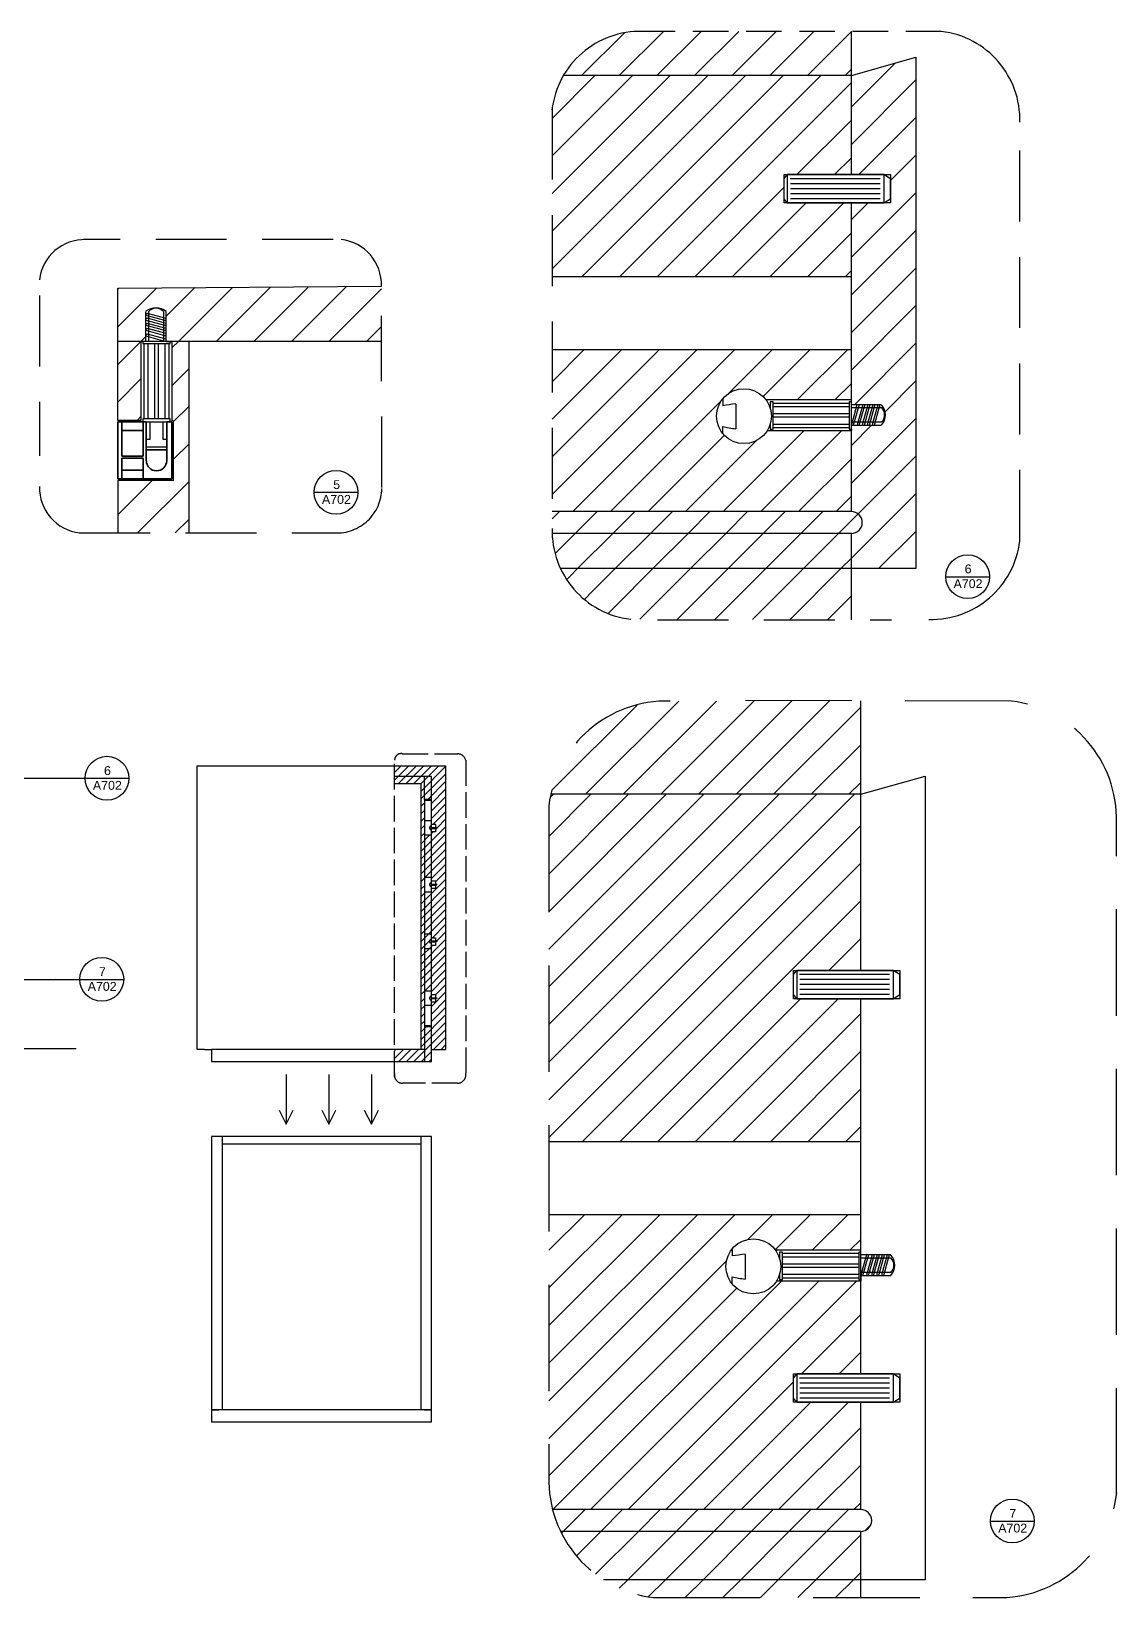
# Model space of a CAD drawing. Header units: inches. Extents: x 1052 to 2064, y 545 to 1092.
# Drawn here: x 1911.1 to 2064.1, y 545.1 to 765.9 of the extents above; entities that cross this region are included whole.
import ezdxf

# ---------------------------------------------------------------- set-up
doc = ezdxf.new("R2010")
doc.units = ezdxf.units.IN
doc.header["$MEASUREMENT"] = 0
doc.linetypes.add('ACAD_ISO02W100', pattern=[15, 12, -3])
doc.linetypes.add('DASHEDX2', pattern=[1.5, 1, -0.5])
doc.layers.add('A-DETL-MCUT1', color=7, linetype='Continuous', lineweight=35)
doc.layers.add('A-SECT-MCUT', color=7, linetype='Continuous', lineweight=35)
doc.styles.get("Standard").update_dxf_attribs({"font": 'Arial.ttf'})
pattern_1 = [(45, (1022.213, 419.0054), (-2.65165, 2.65165), [])]
pattern_2 = [(45, (971.0576, 419.0054), (-2.65165, 2.65165), [])]
pattern_3 = [(45, (951.7382, 400.458), (-2.65165, 2.65165), [])]

msp = doc.modelspace()

# ---------------------------------------------------------------- hatches: boundary and pattern name
h = msp.add_hatch()
h.set_pattern_fill('ANSI31', color=8, scale=30)
h.set_pattern_definition(pattern_1)
h.paths.add_polyline_path([(1996.8, 765.93, 0.263342), (1986.13, 759.7), (2026.72, 759.7), (2026.72, 765.93)])
h = msp.add_hatch()
h.set_pattern_fill('ANSI31', color=8, scale=30)
h.set_pattern_definition(pattern_1)
h.paths.add_polyline_path([(2035.81, 762.28), (2026.72, 759.7), (2026.72, 748.37), (2026.72, 745.74), (2032.25, 745.74), (2032.25, 745.15), (2032.25, 741.75), (2031.28, 741.75), (2031.28, 741.75), (2026.72, 741.75), (2026.72, 713.3), (2027.51, 713.3), (2027.51, 713.3), (2027.76, 713.3), (2030.94, 713.3, -0.396605), (2030.94, 710.41), (2029.96, 710.41), (2029.96, 710.41), (2029.71, 710.41), (2029.25, 710.41), (2029.25, 710.41), (2029, 710.41), (2028.55, 710.41), (2028.55, 710.41), (2028.3, 710.41), (2027.83, 710.41), (2027.83, 710.41), (2027.58, 710.41), (2026.72, 710.41), (2026.72, 709.86), (2026.72, 698.24, -1), (2026.72, 695.15), (2026.72, 690.19), (2035.81, 690.19)])
h = msp.add_hatch()
h.set_pattern_fill('ANSI31', color=8, scale=30)
h.set_pattern_definition(pattern_2)
h.paths.add_polyline_path([(2026.72, 748.37), (2026.72, 759.7), (1986.13, 759.7, 0.099283), (1984.54, 755.03), (1984.54, 731.38), (2026.72, 731.38), (2026.72, 741.75), (2017.69, 741.75), (2017.25, 741.75), (2017.25, 745.74), (2026.72, 745.74)])
h.paths.add_polyline_path([(2007.72, 711.69, -0.725216), (2014.7, 713.97), (2026.72, 713.97), (2026.72, 721.08), (1984.54, 721.08), (1984.54, 698.24), (2026.72, 698.24), (2026.72, 709.61), (2014.84, 709.61, -0.749251)])
h.paths.add_polyline_path([(2028.04, 629.56), (2019.01, 629.56), (2018.57, 629.56), (2018.57, 633.55), (2028.04, 633.55), (2028.04, 647.05), (2028.04, 658.38), (1984.35, 658.38, 0.024737), (1984.08, 656.75), (1984.08, 609.46), (2028.04, 609.46)])
h.paths.add_polyline_path([(2028.04, 572.68), (2019.01, 572.68), (2018.57, 572.68), (2018.57, 576.67), (2028.04, 576.67), (2028.04, 589.75), (2016.16, 589.75, -0.749251), (2009.03, 591.83, -0.725216), (2016.02, 594.11), (2028.04, 594.11), (2028.04, 599.17), (1984.08, 599.17), (1984.08, 561.27, 0.056301), (1984.61, 557.55), (2028.04, 557.55)])
h = msp.add_hatch()
h.set_pattern_fill('ANSI31', color=8, scale=30)
h.set_pattern_definition(pattern_2)
h.paths.add_polyline_path([(1960.49, 730.02), (1923.32, 729.71), (1923.32, 722.21), (1927.27, 722.21), (1927.27, 726.46, -0.336438), (1930.16, 726.44), (1930.16, 725.45), (1930.16, 725.45), (1930.16, 725.2), (1930.16, 724.75), (1930.16, 724.75), (1930.16, 724.5), (1930.16, 724.04), (1930.16, 724.04), (1930.16, 723.79), (1930.16, 723.33), (1930.16, 723.33), (1930.16, 723.08), (1930.16, 722.21), (1930.71, 722.21), (1960.5, 722.21)])
h = msp.add_hatch()
h.set_pattern_fill('ANSI31', color=8, scale=30)
h.set_pattern_definition(pattern_2)
h.paths.add_polyline_path([(1926.59, 722.21), (1923.32, 722.21), (1923.32, 711.08), (1926.59, 711.08)])
h.paths.add_polyline_path([(1933.32, 722.21), (1930.96, 722.21), (1930.94, 711.01), (1931.19, 711.01), (1931.19, 702.6), (1923.34, 702.6), (1923.34, 695.23), (1933.32, 695.23)])
h = msp.add_hatch()
h.set_pattern_fill('ANSI31', color=8, scale=30)
h.set_pattern_definition(pattern_1)
h.paths.add_polyline_path([(2026.72, 695.15, 1), (2026.72, 698.24), (1984.54, 698.24), (1984.54, 695.87, 0.014345), (1984.54, 695.15)])
h = msp.add_hatch()
h.set_pattern_fill('ANSI31', color=8, scale=30)
h.set_pattern_definition(pattern_1)
h.paths.add_polyline_path([(2026.72, 690.19), (2026.72, 695.15), (1984.54, 695.15, 0.102705), (1985.72, 690.19)])
h = msp.add_hatch()
h.set_pattern_fill('ANSI31', color=8, scale=30)
h.set_pattern_definition(pattern_1)
h.paths.add_polyline_path([(2026.72, 682.96), (2026.72, 690.19), (1985.72, 690.19), (1995.62, 683.05)])
h = msp.add_hatch()
h.set_pattern_fill('ANSI31', color=8, scale=30)
h.set_pattern_definition(pattern_1)
h.paths.add_polyline_path([(1985.72, 690.19, 0.244892), (1995.62, 683.05)])
h = msp.add_hatch()
h.set_pattern_fill('ANSI31', color=8, scale=30)
h.set_pattern_definition(pattern_3)
h.paths.add_polyline_path([(2028.04, 671.57), (2001.17, 671.52), (1997.68, 671.25, 0.013622), (1996.78, 671.06), (1993.19, 669.75, 0.02604), (1991.68, 668.89), (1989.26, 667.01, 0.001347), (1989.19, 666.95), (1986.11, 662.94), (1985.01, 660.61, 0.006253), (1984.87, 660.21), (1984.35, 658.38), (2028.04, 658.38)])
h = msp.add_hatch()
h.set_pattern_fill('ANSI31', color=8, scale=6)
h.set_pattern_definition([(45, (971.0576, 419.0054), (-0.5303301, 0.5303301), [])])
h.paths.add_polyline_path([(1969.53, 662.4), (1962.33, 662.4), (1962.33, 660.9), (1967.53, 660.9), (1967.53, 657.65), (1967.53, 657.65), (1967.53, 654.65), (1967.53, 654.65), (1967.53, 654.16), (1968.11, 654.16), (1968.11, 653.71), (1968.21, 653.71), (1968.34, 653.65), (1968.11, 653.53), (1968.11, 653.09), (1967.53, 653.09), (1967.53, 646.65), (1967.53, 646.65), (1967.53, 646.21), (1967.59, 646.16), (1968.11, 646.16), (1968.11, 645.71), (1968.21, 645.71), (1968.34, 645.65), (1968.11, 645.53), (1968.11, 645.09), (1967.53, 645.09), (1967.53, 644.65), (1967.53, 638.16), (1968.11, 638.16), (1968.11, 637.71), (1968.21, 637.71), (1968.34, 637.65), (1968.11, 637.53), (1968.11, 637.09), (1967.53, 637.09), (1967.53, 636.65), (1967.53, 630.65), (1967.53, 630.15), (1968.11, 630.15), (1968.11, 629.73), (1968.13, 629.71), (1968.21, 629.71), (1968.34, 629.65), (1968.11, 629.52), (1968.11, 629.08), (1967.53, 629.08), (1967.53, 625.65), (1967.53, 622.4), (1969.53, 622.4)])
h.paths.add_polyline_path([(1967.53, 625.65), (1966.53, 625.65), (1966.53, 620.7), (1967.53, 620.7)])
h.paths.add_polyline_path([(1966.53, 622.4), (1962.33, 622.4), (1962.33, 620.7), (1966.53, 620.7)])
h.paths.add_polyline_path([(1966.53, 644.65), (1966.53, 646.65), (1967.53, 646.65), (1967.53, 652.65), (1966.53, 652.65), (1966.53, 657.65), (1967.53, 657.65), (1967.53, 660.9), (1962.33, 660.9), (1962.33, 659.91), (1966.03, 659.9), (1966.03, 622.4), (1966.53, 622.4), (1966.53, 625.65), (1966.53, 630.65), (1967.53, 630.65), (1967.53, 644.65)])
h = msp.add_hatch()
h.set_pattern_fill('ANSI31', color=8, scale=30)
h.set_pattern_definition(pattern_3)
h.paths.add_polyline_path([(2028.04, 557.55), (1984.61, 557.55, 0.04929), (1985.74, 554.47), (2028.04, 554.47, 1)])
h = msp.add_hatch()
h.set_pattern_fill('ANSI31', color=8, scale=30)
h.set_pattern_definition(pattern_3)
h.paths.add_polyline_path([(2028.05, 554.47), (1985.74, 554.47, 0.138288), (1991.77, 547.67), (2028.04, 547.67)])
h = msp.add_hatch()
h.set_pattern_fill('ANSI31', color=8, scale=30)
h.set_pattern_definition(pattern_3)
h.paths.add_polyline_path([(1991.77, 547.67, 0.113917), (1998.85, 545.14), (2028.04, 545.14), (2028.04, 547.67)])

# ---------------------------------------------------------------- linework, layer by layer
at = {"color": 4, "linetype": 'DASHEDX2', "ltscale": 5}
msp.add_line((2039.39, 765.93), (1996.8, 765.93), dxfattribs=at)
at = {"color": 1}
for p, q in [((2026.72, 748.37), (2026.72, 765.93)), ((2026.72, 759.7), (2035.81, 762.28)), ((2035.81, 762.28), (2035.81, 690.19)), ((2026.72, 759.7), (1986.13, 759.7)), ((2026.72, 745.74), (2026.72, 748.37)), ((2026.72, 698.24), (2026.72, 741.75)), ((1984.54, 731.38), (2026.72, 731.38)), ((1923.32, 729.71), (1960.49, 730.02)), ((1923.32, 711.08), (1923.32, 729.71)), ((1960.53, 722.21), (1923.32, 722.21)), ((1960.53, 722.21), (1923.32, 722.21)), ((1933.32, 722.21), (1933.32, 695.23)), ((1984.54, 721.08), (2026.72, 721.08)), ((1923.32, 710.87), (1923.32, 702.85)), ((1923.34, 702.6), (1923.34, 695.23)), ((2026.72, 698.24), (1984.54, 698.24)), ((2026.72, 695.15), (1984.54, 695.15)), ((2026.72, 682.96), (2026.72, 695.15)), ((2035.81, 690.19), (1985.72, 690.19)), ((2028.04, 647.05), (2028.04, 671.57)), ((2028.04, 658.38), (2037.13, 660.96)), ((2037.13, 660.96), (2037.13, 547.67)), ((2028.04, 658.38), (1984.35, 658.38)), ((2028.04, 633.55), (2028.04, 647.05)), ((2028.04, 576.67), (2028.04, 629.56)), ((1917.46, 622.52), (1856.49, 622.52)), ((1984.08, 609.46), (2028.04, 609.46)), ((2028.04, 606.83), (2028.04, 609.46)), ((1984.08, 599.17), (2028.04, 599.17)), ((2028.04, 557.55), (2028.04, 572.68)), ((2028.04, 557.55), (1984.61, 557.55)), ((2028.04, 554.47), (1985.78, 554.47)), ((2028.04, 545.14), (2028.05, 554.47)), ((2037.13, 547.67), (1991.77, 547.67))]:
    msp.add_line(p, q, dxfattribs=at)
at = {"color": 2}
for p, q in [((2035.81, 762.28), (2035.81, 762.28)), ((2017.25, 745.15), (2017.69, 745.74)), ((2017.25, 742.34), (2017.25, 745.15)), ((2017.69, 745.74), (2017.69, 741.75)), ((2031.28, 745.74), (2017.69, 745.74)), ((2032.25, 745.15), (2031.28, 745.74)), ((2031.28, 745.74), (2031.28, 741.75)), ((2032.25, 742.34), (2032.25, 745.15)), ((2017.69, 741.75), (2017.25, 742.34)), ((2031.28, 741.75), (2032.25, 742.34)), ((2017.69, 741.75), (2031.28, 741.75)), ((1927.68, 722.21), (1927.68, 726.45)), ((1929.74, 726.45), (1929.74, 722.21)), ((2008.6, 714.16), (2008.6, 713.16)), ((2010.41, 713.4), (2010.41, 709.9)), ((2015.27, 713.72), (2015.27, 712.87)), ((2015.7, 713.72), (2015.27, 713.72)), ((2015.7, 709.86), (2015.7, 713.72)), ((2015.7, 713.54), (2026.43, 713.54)), ((2026.43, 713.72), (2026.43, 709.86)), ((2026.72, 713.72), (2026.43, 713.72)), ((2026.43, 713.54), (2026.43, 713)), ((2026.72, 710.82), (2026.72, 713.72)), ((1930.71, 711.3), (1926.84, 711.3)), ((1926.84, 711.3), (1926.84, 710.87)), ((1930.71, 710.87), (1930.71, 711.3)), ((2026.43, 713), (2015.7, 713)), ((2015.7, 712.04), (2026.43, 712.04)), ((2026.43, 711.54), (2015.7, 711.54)), ((2026.43, 712.04), (2026.43, 711.54)), ((2026.72, 712.89), (2030.95, 712.89)), ((1926.84, 710.87), (1930.71, 710.87)), ((2008.6, 709.23), (2008.6, 710.23)), ((2015.27, 710.52), (2015.27, 709.86)), ((2015.27, 709.86), (2015.7, 709.86)), ((2015.7, 710.58), (2026.43, 710.58)), ((2026.43, 710.03), (2015.7, 710.03)), ((2026.43, 710.58), (2026.43, 710.03)), ((2026.43, 709.86), (2026.72, 709.86)), ((2026.72, 709.86), (2026.72, 710.82)), ((2030.95, 710.82), (2026.72, 710.82)), ((1934.53, 622.4), (1934.53, 662.4)), ((1934.53, 662.4), (1969.53, 662.4)), ((1967.53, 660.9), (1962.33, 660.9)), ((1966.53, 657.65), (1966.53, 660.9)), ((1967.53, 620.7), (1967.53, 660.9)), ((1969.53, 662.4), (1969.53, 622.4)), ((2037.13, 660.96), (2037.13, 660.96)), ((1962.33, 659.91), (1966.03, 659.9)), ((1966.03, 659.9), (1966.03, 622.4)), ((2018.57, 632.96), (2019.01, 633.55)), ((2018.57, 630.15), (2018.57, 632.96)), ((2019.01, 633.55), (2019.01, 629.56)), ((2032.6, 633.55), (2019.01, 633.55)), ((2033.57, 632.96), (2032.6, 633.55)), ((2032.6, 633.55), (2032.6, 629.56)), ((2033.57, 630.15), (2033.57, 632.96)), ((2019.01, 629.56), (2018.57, 630.15)), ((2019.01, 629.56), (2032.6, 629.56)), ((2032.6, 629.56), (2033.57, 630.15)), ((1966.53, 625.65), (1966.53, 620.7)), ((1935.53, 622.4), (1934.53, 622.4)), ((1935.53, 622.4), (1936.53, 622.4)), ((1966.53, 622.4), (1936.53, 622.4)), ((1936.53, 622.4), (1936.53, 620.7)), ((1936.53, 620.7), (1967.53, 620.7)), ((1967.53, 622.4), (1969.53, 622.4)), ((1967.53, 610.12), (1936.53, 610.12)), ((1936.53, 610.12), (1936.53, 569.92)), ((1938.03, 610.12), (1938.03, 571.62)), ((1966.03, 610.12), (1966.03, 571.62)), ((1967.53, 569.92), (1967.53, 610.12)), ((1938.03, 609.12), (1966.03, 609.12)), ((2009.92, 594.3), (2009.92, 593.3)), ((2011.73, 593.54), (2011.73, 590.04)), ((2016.58, 593.86), (2016.58, 593.01)), ((2017.02, 593.86), (2016.58, 593.86)), ((2017.02, 590), (2017.02, 593.86)), ((2017.02, 593.68), (2027.75, 593.68)), ((2027.75, 593.14), (2017.02, 593.14)), ((2017.02, 592.18), (2027.75, 592.18)), ((2027.75, 593.86), (2027.75, 590)), ((2028.04, 593.86), (2027.75, 593.86)), ((2027.75, 593.68), (2027.75, 593.14)), ((2027.75, 592.18), (2027.75, 591.68)), ((2028.04, 590.96), (2028.04, 593.86)), ((2028.04, 593.03), (2032.27, 593.03)), ((2009.92, 589.37), (2009.92, 590.37)), ((2016.58, 590.66), (2016.58, 590)), ((2016.58, 590), (2017.02, 590)), ((2027.75, 591.68), (2017.02, 591.68)), ((2017.02, 590.72), (2027.75, 590.72)), ((2027.75, 590.17), (2017.02, 590.17)), ((2027.75, 590.72), (2027.75, 590.17)), ((2027.75, 590), (2028.04, 590)), ((2028.04, 590), (2028.04, 590.96)), ((2032.27, 590.96), (2028.04, 590.96)), ((2018.57, 576.08), (2019.01, 576.67)), ((2019.01, 576.67), (2019.01, 572.68)), ((2032.6, 576.67), (2019.01, 576.67)), ((2033.57, 576.08), (2032.6, 576.67)), ((2032.6, 576.67), (2032.6, 572.68)), ((2018.57, 573.27), (2018.57, 576.08)), ((2033.57, 573.27), (2033.57, 576.08)), ((2019.01, 572.68), (2018.57, 573.27)), ((2019.01, 572.68), (2032.6, 572.68)), ((2032.6, 572.68), (2033.57, 573.27)), ((1967.53, 571.62), (1936.53, 571.62)), ((1936.53, 571.62), (1937.53, 571.62)), ((1936.53, 569.92), (1967.53, 569.92)), ((1966.53, 571.62), (1967.53, 571.62))]:
    msp.add_line(p, q, dxfattribs=at)
at = {"color": 4, "linetype": 'DASHEDX2', "ltscale": 10}
for p, q in [((1984.54, 755.03), (1984.54, 695.87)), ((2050.47, 694.12), (2050.47, 753.83)), ((1953.66, 736.59), (1918.47, 736.59)), ((1912.28, 728.7), (1912.28, 706.1)), ((1960.53, 701.63), (1960.49, 725.84)), ((1917.86, 695.23), (1953.92, 695.23)), ((1999.38, 682.96), (2032.39, 682.96))]:
    msp.add_line(p, q, dxfattribs=at)
at = {"color": 7}
for p, q in [((2017.25, 741.75), (2017.25, 745.74)), ((2017.25, 745.74), (2032.25, 745.74)), ((2030.77, 745.15), (2018.1, 745.15)), ((2030.77, 744.45), (2018.13, 744.45)), ((2032.25, 745.74), (2032.25, 745.15)), ((2032.25, 745.15), (2032.25, 741.75)), ((2030.77, 743.75), (2018.13, 743.75)), ((2030.77, 743.04), (2018.13, 743.04)), ((2030.77, 742.34), (2018.13, 742.34)), ((2032.25, 741.75), (2017.25, 741.75)), ((1927.27, 722.21), (1927.27, 726.46)), ((1927.27, 726.18), (1927.27, 725.93)), ((1927.27, 726.18), (1927.51, 726.18)), ((1927.27, 725.93), (1929.92, 725.2)), ((1927.27, 725.48), (1927.27, 725.23)), ((1927.27, 725.48), (1927.51, 725.48)), ((1927.27, 725.23), (1929.92, 724.5)), ((1927.27, 724.77), (1927.27, 724.52)), ((1927.27, 724.77), (1927.51, 724.77)), ((1927.27, 724.52), (1929.92, 723.79)), ((1930.16, 725.45), (1927.51, 726.18)), ((1930.16, 724.75), (1927.51, 725.48)), ((1930.16, 724.04), (1927.51, 724.77)), ((1929.92, 725.2), (1930.16, 725.2)), ((1929.92, 724.5), (1930.16, 724.5)), ((1930.16, 722.21), (1930.16, 726.44)), ((1930.16, 725.2), (1930.16, 725.45)), ((1930.16, 724.5), (1930.16, 724.75)), ((1926.84, 722.21), (1926.59, 722.21)), ((1926.59, 722.21), (1926.59, 711.08)), ((1927.27, 722.21), (1926.92, 722.21)), ((1927.27, 724.06), (1927.27, 723.81)), ((1927.27, 724.06), (1927.51, 724.06)), ((1927.27, 723.81), (1929.92, 723.08)), ((1927.27, 723.25), (1927.27, 723)), ((1927.27, 723.25), (1927.51, 723.25)), ((1927.27, 723), (1929.92, 722.27)), ((1930.16, 723.33), (1927.51, 724.06)), ((1930.16, 722.52), (1927.51, 723.25)), ((1929.92, 723.79), (1930.16, 723.79)), ((1929.92, 723.08), (1930.16, 723.08)), ((1929.92, 722.27), (1930.16, 722.27)), ((1930.16, 723.79), (1930.16, 724.04)), ((1930.16, 723.08), (1930.16, 723.33)), ((1930.16, 722.27), (1930.16, 722.52)), ((1930.16, 722.21), (1930.71, 722.21)), ((1930.71, 722.21), (1930.96, 722.21)), ((1930.96, 722.21), (1930.94, 711.01)), ((2026.72, 713.97), (2014.7, 713.97)), ((2026.72, 713.72), (2026.72, 713.97)), ((2030.94, 713.3), (2026.72, 713.3)), ((2027.51, 713.3), (2026.78, 710.65)), ((2027.76, 713.3), (2027.51, 713.3)), ((2028.31, 713.3), (2027.58, 710.65)), ((2027.76, 713.3), (2027.76, 713.06)), ((2029.03, 713.3), (2028.3, 710.65)), ((2028.56, 713.3), (2028.31, 713.3)), ((2028.56, 713.3), (2028.56, 713.06)), ((2029.73, 713.3), (2029, 710.65)), ((2029.28, 713.3), (2029.03, 713.3)), ((2029.28, 713.3), (2029.28, 713.06)), ((2030.44, 713.3), (2029.71, 710.65)), ((2029.98, 713.3), (2029.73, 713.3)), ((2029.98, 713.3), (2029.98, 713.06)), ((2030.69, 713.3), (2030.44, 713.3)), ((2030.69, 713.3), (2030.69, 713.06)), ((1926.59, 711.08), (1923.34, 711.08)), ((1931.19, 711.01), (1930.94, 711.01)), ((1931.19, 702.6), (1931.19, 711.01)), ((2027.02, 710.41), (2027.76, 713.06)), ((2027.83, 710.41), (2028.56, 713.06)), ((2028.55, 710.41), (2029.28, 713.06)), ((2029.25, 710.41), (2029.98, 713.06)), ((2029.96, 710.41), (2030.69, 713.06)), ((2026.72, 709.61), (2014.81, 709.61)), ((2026.72, 710.41), (2030.94, 710.41)), ((2026.72, 709.86), (2026.72, 709.61)), ((2026.78, 710.65), (2026.78, 710.41)), ((2026.78, 710.41), (2027.02, 710.41)), ((2027.58, 710.65), (2027.58, 710.41)), ((2027.58, 710.41), (2027.83, 710.41)), ((2028.3, 710.65), (2028.3, 710.41)), ((2028.3, 710.41), (2028.55, 710.41)), ((2029, 710.65), (2029, 710.41)), ((2029, 710.41), (2029.25, 710.41)), ((2029.71, 710.65), (2029.71, 710.41)), ((2029.71, 710.41), (2029.96, 710.41)), ((1931.19, 702.6), (1923.34, 702.6)), ((2018.57, 629.56), (2018.57, 633.55)), ((2018.57, 633.55), (2033.57, 633.55)), ((2032.09, 632.96), (2019.42, 632.96)), ((2032.09, 632.26), (2019.45, 632.26)), ((2032.09, 631.56), (2019.45, 631.56)), ((2033.57, 633.55), (2033.57, 632.96)), ((2033.57, 632.96), (2033.57, 629.56)), ((2033.57, 629.56), (2018.57, 629.56)), ((2032.09, 630.85), (2019.45, 630.85)), ((2032.09, 630.15), (2019.45, 630.15)), ((2028.04, 594.11), (2016.02, 594.11)), ((2028.04, 593.86), (2028.04, 594.11)), ((2032.26, 593.44), (2028.04, 593.44)), ((2028.83, 593.44), (2028.09, 590.79)), ((2028.34, 590.55), (2029.07, 593.2)), ((2029.07, 593.44), (2028.83, 593.44)), ((2029.63, 593.44), (2028.9, 590.79)), ((2029.07, 593.44), (2029.07, 593.2)), ((2029.15, 590.55), (2029.88, 593.2)), ((2030.35, 593.44), (2029.61, 590.79)), ((2029.88, 593.44), (2029.63, 593.44)), ((2029.86, 590.55), (2030.59, 593.2)), ((2029.88, 593.44), (2029.88, 593.2)), ((2031.05, 593.44), (2030.32, 590.79)), ((2030.59, 593.44), (2030.35, 593.44)), ((2030.57, 590.55), (2031.3, 593.2)), ((2030.59, 593.44), (2030.59, 593.2)), ((2031.76, 593.44), (2031.02, 590.79)), ((2031.3, 593.44), (2031.05, 593.44)), ((2031.27, 590.55), (2032.01, 593.2)), ((2031.3, 593.44), (2031.3, 593.2)), ((2032.01, 593.44), (2031.76, 593.44)), ((2032.01, 593.44), (2032.01, 593.2)), ((2028.04, 589.75), (2016.13, 589.75)), ((2028.04, 590.55), (2032.26, 590.55)), ((2028.04, 590.55), (2028.04, 590)), ((2028.04, 590), (2028.04, 589.75)), ((2028.09, 590.79), (2028.09, 590.55)), ((2028.09, 590.55), (2028.34, 590.55)), ((2028.9, 590.79), (2028.9, 590.55)), ((2028.9, 590.55), (2029.15, 590.55)), ((2029.61, 590.79), (2029.61, 590.55)), ((2029.61, 590.55), (2029.86, 590.55)), ((2030.32, 590.79), (2030.32, 590.55)), ((2030.32, 590.55), (2030.57, 590.55)), ((2031.02, 590.79), (2031.02, 590.55)), ((2031.02, 590.55), (2031.27, 590.55)), ((2018.57, 572.68), (2018.57, 576.67)), ((2018.57, 576.67), (2033.57, 576.67)), ((2033.57, 576.67), (2033.57, 576.08)), ((2032.09, 576.08), (2019.42, 576.08)), ((2032.09, 575.38), (2019.45, 575.38)), ((2032.09, 574.67), (2019.45, 574.67)), ((2033.57, 576.08), (2033.57, 572.68)), ((2033.57, 572.68), (2018.57, 572.68)), ((2032.09, 573.97), (2019.45, 573.97)), ((2032.09, 573.27), (2019.45, 573.27))]:
    msp.add_line(p, q, dxfattribs=at)
at = {"color": 4}
for p, q in [((1950.99, 700.95), (1957.17, 700.95)), ((2040.01, 689.06), (2046.19, 689.06)), ((1908.8, 660.64), (1918.7, 660.64)), ((1918.7, 660.64), (1924.88, 660.64)), ((1909.98, 632.29), (1917.97, 632.29)), ((1917.97, 632.29), (1924.15, 632.29)), ((2046.31, 555.93), (2052.49, 555.93))]:
    msp.add_line(p, q, dxfattribs=at)
at = {"color": 4, "linetype": 'DASHEDX2', "ltscale": 15}
for p, q in [((2049.3, 671.51), (2008.18, 671.63)), ((1984.08, 656.75), (1984.08, 561.27)), ((2064.08, 559.67), (2064.07, 654.41)), ((1998.85, 545.14), (2047.02, 545.14))]:
    msp.add_line(p, q, dxfattribs=at)
at = {"color": 4, "linetype": 'ACAD_ISO02W100', "ltscale": 0.3}
for p, q in [((1962.33, 618.57), (1962.33, 663.18)), ((1963.47, 664.09), (1971.24, 664.09)), ((1972.36, 663.18), (1972.36, 618.63)), ((1971.19, 617.64), (1963.47, 617.64))]:
    msp.add_line(p, q, dxfattribs=at)
at = {"color": 251, "linetype": 'Continuous'}
for p, q in [((1966.52, 660.9), (1966.53, 660.89)), ((1967.53, 646.21), (1967.59, 646.16)), ((1968.11, 629.73), (1968.13, 629.71))]:
    msp.add_line(p, q, dxfattribs=at)
at = {"color": 6}
for p, q in [((1967.53, 657.65), (1966.53, 657.65)), ((1966.53, 657.65), (1966.53, 652.65)), ((1966.53, 657.55), (1967.53, 657.55)), ((1967.53, 652.65), (1967.53, 657.65)), ((1967.53, 654.65), (1966.53, 654.65)), ((1966.53, 654.65), (1966.53, 628.65)), ((1967.3, 653.56), (1967.3, 653.74)), ((1967.53, 653.88), (1967.34, 653.88)), ((1967.53, 630.65), (1967.53, 654.65)), ((1967.53, 653.09), (1967.53, 654.16)), ((1967.53, 654.16), (1968.11, 654.16)), ((1967.53, 653.71), (1968.21, 653.71)), ((1967.53, 653.58), (1968.21, 653.58)), ((1968.11, 654.16), (1968.11, 653.71)), ((1968.11, 653.58), (1968.11, 653.09)), ((1968.34, 653.65), (1968.21, 653.71)), ((1968.34, 653.65), (1968.21, 653.58)), ((1966.53, 652.65), (1967.53, 652.65)), ((1967.34, 653.42), (1967.53, 653.42)), ((1968.11, 653.09), (1967.53, 653.09)), ((1967.53, 646.65), (1966.53, 646.65)), ((1966.53, 646.65), (1966.53, 644.65)), ((1967.3, 645.56), (1967.3, 645.74)), ((1967.53, 645.87), (1967.34, 645.87)), ((1967.34, 645.42), (1967.53, 645.42)), ((1967.53, 644.65), (1967.53, 646.65)), ((1967.53, 645.09), (1967.53, 646.16)), ((1967.53, 646.16), (1968.11, 646.16)), ((1967.53, 645.71), (1968.21, 645.71)), ((1967.53, 645.58), (1968.21, 645.58)), ((1968.11, 645.09), (1967.53, 645.09)), ((1968.11, 646.16), (1968.11, 645.71)), ((1968.11, 645.58), (1968.11, 645.09)), ((1968.34, 645.65), (1968.21, 645.71)), ((1968.34, 645.65), (1968.21, 645.58)), ((1966.53, 644.65), (1967.53, 644.65)), ((1967.53, 638.65), (1966.53, 638.65)), ((1966.53, 638.65), (1966.53, 636.65)), ((1967.53, 636.65), (1967.53, 638.65)), ((1967.53, 637.09), (1967.53, 638.16)), ((1967.53, 638.16), (1968.11, 638.16)), ((1968.11, 638.16), (1968.11, 637.71)), ((1966.53, 636.65), (1967.53, 636.65)), ((1967.3, 637.55), (1967.3, 637.74)), ((1967.53, 637.87), (1967.34, 637.87)), ((1967.34, 637.42), (1967.53, 637.42)), ((1967.53, 637.71), (1968.21, 637.71)), ((1967.53, 637.58), (1968.21, 637.58)), ((1968.11, 637.09), (1967.53, 637.09)), ((1968.11, 637.58), (1968.11, 637.09)), ((1968.34, 637.65), (1968.21, 637.71)), ((1968.34, 637.65), (1968.21, 637.58)), ((1967.53, 630.65), (1966.53, 630.65)), ((1966.53, 630.65), (1966.53, 625.65)), ((1967.3, 629.55), (1967.3, 629.73)), ((1967.53, 629.87), (1967.34, 629.87)), ((1967.34, 629.41), (1967.53, 629.41)), ((1967.53, 625.65), (1967.53, 630.65)), ((1967.53, 629.08), (1967.53, 630.15)), ((1967.53, 630.15), (1968.11, 630.15)), ((1967.53, 629.71), (1968.21, 629.71)), ((1967.53, 629.58), (1968.21, 629.58)), ((1968.11, 630.15), (1968.11, 629.71)), ((1968.11, 629.58), (1968.11, 629.08)), ((1968.34, 629.65), (1968.21, 629.71)), ((1968.34, 629.65), (1968.21, 629.58)), ((1966.53, 628.65), (1967.53, 628.65)), ((1968.11, 629.08), (1967.53, 629.08)), ((1967.53, 625.75), (1966.53, 625.75)), ((1966.53, 625.65), (1967.53, 625.65))]:
    msp.add_line(p, q, dxfattribs=at)
at = {"color": 252, "linetype": 'Continuous'}
msp.add_line((1914.51, 632.25), (1914.59, 632.33), dxfattribs=at)
at = {"color": 252}
for p, q in [((1947.06, 618.86), (1947.06, 611.86)), ((1953.06, 618.86), (1953.06, 611.86)), ((1959.06, 618.86), (1959.06, 611.86)), ((1946.06, 613.86), (1947.06, 611.86)), ((1947.06, 611.86), (1948.06, 613.86)), ((1952.06, 613.86), (1953.06, 611.86)), ((1953.06, 611.86), (1954.06, 613.86)), ((1958.06, 613.86), (1959.06, 611.86)), ((1959.06, 611.86), (1960.06, 613.86))]:
    msp.add_line(p, q, dxfattribs=at)
at = {"color": 2}
for points in [[(1926.84, 721.93), (1930.71, 721.93), (1930.71, 722.21), (1929.74, 722.21)], [(1929.74, 722.21), (1926.84, 722.21), (1926.84, 721.93)], [(1927.03, 711.3), (1927.03, 721.93)], [(1927.56, 721.93), (1927.56, 711.3)], [(1928.52, 711.3), (1928.52, 721.93)], [(1929.03, 721.93), (1929.03, 711.3)], [(1929.99, 711.3), (1929.99, 721.93)], [(1930.53, 721.93), (1930.53, 711.3)], [(1927.87, 708.46), (1927.87, 710.87), (1929.68, 710.87), (1929.68, 708.46)], [(1927.34, 708.46), (1927.87, 708.46)], [(1930.21, 707.32), (1927.34, 707.32)], [(1929.68, 708.46), (1930.21, 708.46)]]:
    msp.add_lwpolyline(points, dxfattribs=at)
for centre in [(2011.58, 711.69), (2012.9, 591.83)]:
    msp.add_circle(centre, 3.87, dxfattribs=at)
at = {"color": 4}
for centre in [(1954.08, 700.95), (2043.1, 689.07), (1921.79, 660.65), (1921.06, 632.3), (2049.4, 555.94)]:
    msp.add_circle(centre, 3.09, dxfattribs=at)
at = {"color": 4, "linetype": 'DASHEDX2', "ltscale": 20}
for centre, radius, start, end in [((1996.97, 753.39), 12.54, 88.3563, 173.3099), ((2037.93, 753.47), 12.54, 358.3563, 83.3099), ((1918.66, 730.16), 6.42, 88.3563, 173.3099), ((1954.06, 730.21), 6.42, 358.3563, 83.3099), ((1918.7, 701.6), 6.42, 178.3563, 263.3099), ((1954.19, 701.56), 6.34, 267.5203, 359.3465), ((1997.08, 695.51), 12.54, 178.3563, 263.3099), ((2038.01, 695.58), 12.54, 268.3563, 353.3099)]:
    msp.add_arc(centre, radius, start, end, dxfattribs=at)
at = {"color": 7}
for centre, radius, start, end in [((1928.7, 724.55), 2.39, 52.3405, 126.7202), ((2029.41, 711.85), 2.11, 316.7329, 43.2671), ((2030.73, 591.99), 2.11, 316.7329, 43.2671)]:
    msp.add_arc(centre, radius, start, end, dxfattribs=at)
at = {"color": 2}
for centre, radius, start, end in [((1928.71, 725.46), 1.43, 43.7004, 136.2996), ((2013.36, 685.23), 28.33, 95.9756, 99.659), ((2029.97, 711.86), 1.43, 313.7004, 46.2996), ((2013.36, 731.03), 21.34, 257.1297, 262.056), ((2014.68, 565.37), 28.33, 95.9756, 99.659), ((2031.28, 592), 1.43, 313.7004, 46.2996), ((2014.68, 611.17), 21.34, 257.1297, 262.056)]:
    msp.add_arc(centre, radius, start, end, dxfattribs=at)
at = {"color": 255}
for centre in [(2029.97, 711.86), (2031.28, 592)]:
    msp.add_arc(centre, 3.03, 199.8756, 200.6906, dxfattribs=at)
at = {"color": 1}
for centre in [(2026.72, 696.69), (2028.04, 556.01)]:
    msp.add_arc(centre, 1.54, 270, 90, dxfattribs=at)
at = {"color": 4, "linetype": 'DASHEDX2', "ltscale": 15}
for centre, start, end in [((2000.69, 654.8), 88.3563, 173.3099), ((2047.35, 654.89), 358.3563, 83.3099), ((2000.8, 561.75), 178.3563, 263.3099), ((2047.5, 561.86), 268.3563, 353.3099)]:
    msp.add_arc(centre, 16.73, start, end, dxfattribs=at)
at = {"color": 4, "linetype": 'ACAD_ISO02W100', "ltscale": 0.3}
for centre, radius, start, end in [((1963.27, 663.18), 0.938, 77.8256, 180), ((1971.22, 662.92), 1.17, 12.4468, 91.2545), ((1963.47, 618.8), 1.16, 168.5861, 270), ((1971.19, 618.83), 1.19, 270, 9.8743)]:
    msp.add_arc(centre, radius, start, end, dxfattribs=at)
at = {"color": 6}
for centre, start, end in [((1967.63, 653.71), 150.3792, 174.9623), ((1967.63, 653.59), 185.0377, 209.6208), ((1967.63, 645.71), 150.3792, 174.9623), ((1967.63, 645.58), 185.0377, 209.6208), ((1967.63, 637.71), 150.3792, 174.9623), ((1967.63, 637.58), 185.0377, 209.6208), ((1967.63, 629.7), 150.3792, 174.9623), ((1967.63, 629.58), 185.0377, 209.6208)]:
    msp.add_arc(centre, 0.335, start, end, dxfattribs=at)
at = {"layer": 'A-DETL-MCUT1', "color": 2}
for p, q in [((1923.32, 710.87), (1927.34, 710.87)), ((1923.32, 710.87), (1923.32, 702.85)), ((1923.87, 710.87), (1923.87, 706.04)), ((1926.91, 710.87), (1926.91, 706.04)), ((1927.34, 710.87), (1927.34, 705.41)), ((1930.21, 710.87), (1930.94, 710.87)), ((1930.21, 710.87), (1930.21, 705.41)), ((1930.94, 710.87), (1930.94, 702.85)), ((1927.34, 706.93), (1927.34, 708.46)), ((1930.21, 706.93), (1930.21, 708.46)), ((1926.91, 706.04), (1923.87, 706.04)), ((1923.87, 705.77), (1923.87, 702.85)), ((1926.91, 705.77), (1923.87, 705.77)), ((1926.91, 705.77), (1926.91, 702.85)), ((1923.32, 702.85), (1923.87, 702.85)), ((1926.91, 702.85), (1930.94, 702.85))]:
    msp.add_line(p, q, dxfattribs=at)
at = {"layer": 'A-DETL-MCUT1', "color": 7}
for p, q in [((1923.87, 709.67), (1926.91, 709.67)), ((1930.21, 706.93), (1927.34, 706.93)), ((1923.87, 704.05), (1926.91, 704.05))]:
    msp.add_line(p, q, dxfattribs=at)
at = {"layer": 'A-DETL-MCUT1', "color": 2}
msp.add_arc((1928.78, 705.41), 1.43, 180, 0, dxfattribs=at)
at = {"layer": 'A-SECT-MCUT', "color": 2}
msp.add_line((1926.91, 702.85), (1923.32, 702.85), dxfattribs=at)

# ---------------------------------------------------------------- texts
at = {"color": 4, "char_height": 1.25, "attachment_point": 1}
for s, insert in [('\\pi1.24493;5\\P\\pi-0.34102;A702', (1952.44, 702.66)), ('\\pi1.22787;6\\P\\pi-0.34102;A702', (2041.46, 690.78)), ('\\pi1.22787;6\\P\\pi-0.34102;A702', (1920.15, 662.35)), ('\\pi1.2364;7\\P\\pi-0.34102;A702', (1919.42, 634.01)), ('\\pi1.2364;7\\P\\pi-0.34102;A702', (2047.76, 557.65))]:
    msp.add_mtext_dynamic_manual_height_columns(s, width=3.2914, gutter_width=1, heights=[0], dxfattribs=dict(at, insert=insert))

doc.saveas('drawing.dxf')
